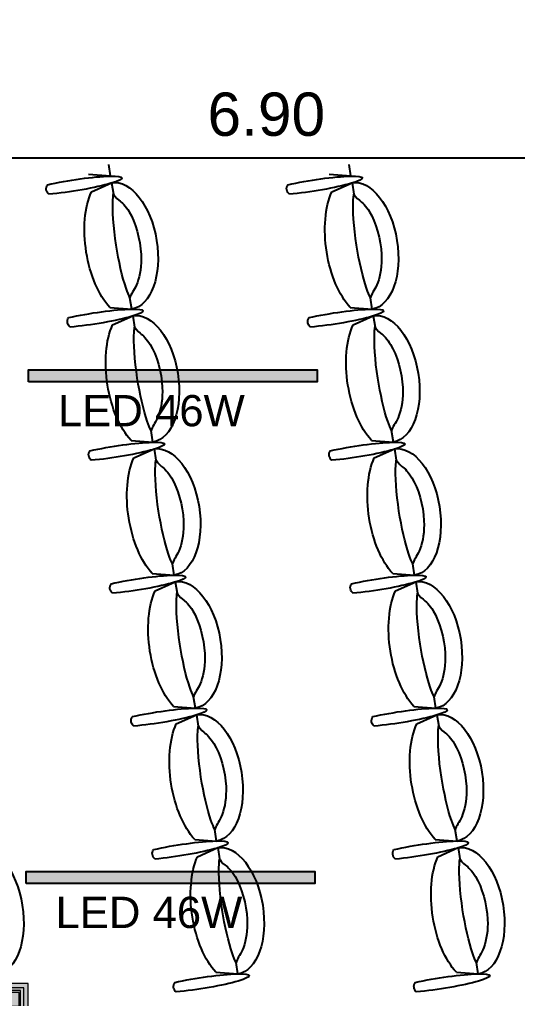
# Model space of a CAD drawing. Header units: metres. Extents: x -11 to 85, y -301 to 135.
# Drawn here: x 24.847 to 26.918, y -183.902 to -179.829 of the extents above; entities that cross this region are included whole.
import ezdxf

# ---------------------------------------------------------------- set-up
doc = ezdxf.new("R2010")
doc.units = ezdxf.units.M
doc.header["$LTSCALE"] = 0.036
doc.header["$PDMODE"] = 2
for name, color, linetype in [('arxitek isogeio', 252, 'Continuous'), ('DIMBLK', 252, 'Continuous'), ('electext', 20, 'Continuous'), ('Epipla', 252, 'Continuous'), ('hatch color', 252, 'Continuous'), ('HLEK_FL001_SYMBOLS', 230, 'Continuous'), ('SYMBOLA', 160, 'Continuous')]:
    doc.layers.add(name, color=color, linetype=linetype)
doc.layers.add('fan enallaktis', color=162, linetype='Continuous', lineweight=0)
doc.layers.add('fan enallaktis hatch', color=141, linetype='Continuous', lineweight=0)
doc.styles.get("Standard").update_dxf_attribs({"font": 'arial.ttf'})
doc.dimstyles.new('CADWDOT', dxfattribs={"dimscale": 0.1, "dimtxt": 1.8, "dimasz": 0.08, "dimexe": 2, "dimexo": 0, "dimgap": 0.09, "dimtad": 0, "dimrnd": 0.001, "dimzin": 0, "dimdsep": 46, "dimtxsty": 'Standard', "dimblk1": 'ARTDIM', "dimblk2": 'ARTDIM', "dimsah": 1, "dimcen": 0.09, "dimdle": 0.05, "dimse1": 1, "dimse2": 1, "dimadec": 0, "dimazin": 0, "dimtfac": 1, "dimtmove": 0, "dimatfit": 3, "dimldrblk": 'ARTDIM', "dimfxl": 2, "dimtvp": 0.9999, "dimtolj": 1, "dimtzin": 0, "dimarcsym": 0})

# ---------------------------------------------------------------- blocks, each defined once
blk = doc.blocks.new('ARTDIM')
at = {"layer": 'DIMBLK'}
for p, q in [((0, -24.9975), (0, 24.9975)), ((-24.9975, 0), (24.9975, 0))]:
    blk.add_line(p, q, dxfattribs=at)
blk.add_circle((0, 0), 8.25, dxfattribs=at)
blk = doc.blocks.new('*D1306')
at = {"layer": 'arxitek isogeio', "color": 0, "lineweight": -2}
blk.add_line((22.4317, -180.4041), (29.3157, -180.4041), dxfattribs=at)
at = {"layer": 'Defpoints', "color": 0, "transparency": 16777216}
for p in [(22.4237, -179.7468), (29.3237, -179.7468), (29.3237, -180.4041)]:
    blk.add_point(p, dxfattribs=at)
at = {"layer": 'arxitek isogeio', "color": 0, "lineweight": -2, "xscale": 0.008, "yscale": 0.008, "zscale": 0.008, "rotation": 180}
blk.add_blockref('ARTDIM', (22.4237, -180.4041), dxfattribs=at)
at = {"layer": 'arxitek isogeio', "color": 0, "lineweight": -2, "xscale": 0.008, "yscale": 0.008, "zscale": 0.008}
blk.add_blockref('ARTDIM', (29.3237, -180.4041), dxfattribs=at)
at = {"layer": 'arxitek isogeio', "color": 0, "insert": (25.8737, -180.2242), "char_height": 0.18, "attachment_point": 5}
blk.add_mtext('\\A1;6.90', dxfattribs=at)
blk = doc.blocks.new('A$C4C174ED7')
at = {"layer": 'Epipla'}
for p, q in [((5.6743, 3.0497), (5.7655, 3.0566)), ((5.7655, 3.0566), (5.758, 3.0092)), ((6.6743, 3.0497), (6.7655, 3.0566)), ((6.7655, 3.0566), (6.758, 3.0092)), ((5.5976, 2.569), (5.6817, 2.5313)), ((5.6817, 2.5313), (5.6892, 2.5782)), ((6.5976, 2.569), (6.6817, 2.5313)), ((6.6817, 2.5313), (6.6892, 2.5782)), ((5.5861, 2.4967), (5.6773, 2.5036)), ((5.6773, 2.5036), (5.6697, 2.4562)), ((6.5861, 2.4967), (6.6773, 2.5036)), ((6.6773, 2.5036), (6.6697, 2.4562)), ((5.5094, 2.016), (5.5935, 1.9783)), ((5.5935, 1.9783), (5.601, 2.0252)), ((6.5094, 2.016), (6.5935, 1.9783)), ((6.5935, 1.9783), (6.601, 2.0252)), ((5.4978, 1.9437), (5.5891, 1.9506)), ((5.5891, 1.9506), (5.5815, 1.9032)), ((6.4978, 1.9437), (6.5891, 1.9506)), ((6.5891, 1.9506), (6.5815, 1.9032)), ((5.5053, 1.4253), (5.5127, 1.4722)), ((6.5053, 1.4253), (6.5127, 1.4722)), ((5.4211, 1.463), (5.5053, 1.4253)), ((6.4211, 1.463), (6.5053, 1.4253)), ((5.4096, 1.3906), (5.5009, 1.3976)), ((5.5009, 1.3976), (5.4933, 1.3502)), ((6.4096, 1.3906), (6.5009, 1.3976)), ((6.5009, 1.3976), (6.4933, 1.3502)), ((5.3329, 0.91), (5.417, 0.8723)), ((5.417, 0.8723), (5.4245, 0.9192)), ((6.3329, 0.91), (6.417, 0.8723)), ((6.417, 0.8723), (6.4245, 0.9192)), ((5.3212, 0.8366), (5.4124, 0.8435)), ((5.4124, 0.8435), (5.4049, 0.7961)), ((6.3212, 0.8366), (6.4124, 0.8435)), ((6.4124, 0.8435), (6.4049, 0.7961)), ((5.2445, 0.3559), (5.3286, 0.3182)), ((5.3286, 0.3182), (5.3361, 0.3651)), ((6.2445, 0.3559), (6.3286, 0.3182)), ((6.3286, 0.3182), (6.3361, 0.3651)), ((5.233, 0.2836), (5.3242, 0.2905)), ((5.3242, 0.2905), (5.3166, 0.2431)), ((6.233, 0.2836), (6.3242, 0.2905)), ((6.3242, 0.2905), (6.3166, 0.2431)), ((5.1563, -0.1971), (5.2404, -0.2348)), ((5.2404, -0.2348), (5.2479, -0.1879)), ((6.1563, -0.1971), (6.2404, -0.2348)), ((6.2404, -0.2348), (6.2479, -0.1879)), ((5.1446, -0.2705), (5.2358, -0.2636)), ((5.2358, -0.2636), (5.2282, -0.311)), ((6.1446, -0.2705), (6.2358, -0.2636)), ((6.2358, -0.2636), (6.2282, -0.311))]:
    blk.add_line(p, q, dxfattribs=at)
for points in [[(5.5091, 3.1317, 0.397593), (5.503, 3.0922)], [(6.5091, 3.1317, 0.397593), (6.503, 3.0922)], [(5.4209, 2.5787, 0.397593), (5.4147, 2.5392)], [(6.4209, 2.5787, 0.397593), (6.4147, 2.5392)], [(5.3327, 2.0257, 0.397593), (5.3265, 1.9862)], [(6.3327, 2.0257, 0.397593), (6.3265, 1.9862)], [(5.2444, 1.4727, 0.397593), (5.2383, 1.4331)], [(6.2444, 1.4727, 0.397593), (6.2383, 1.4331)], [(5.1562, 0.9197, 0.397593), (5.15, 0.8801)], [(6.1562, 0.9197, 0.397593), (6.15, 0.8801)], [(5.0678, 0.3656, 0.397593), (5.0616, 0.326)], [(6.0678, 0.3656, 0.397593), (6.0616, 0.326)], [(4.9796, -0.1874, 0.397593), (4.9734, -0.227)], [(5.9796, -0.1874, 0.397593), (5.9734, -0.227)]]:
    blk.add_lwpolyline(points, format="xyb", dxfattribs=at)
for centre, major_axis, ratio, start_param, end_param in [((5.6101, 3.0956), (-0.2028, 0.0318), 0.113529, 1.031877, 5.251545), ((6.6101, 3.0956), (-0.2028, 0.0318), 0.113529, 1.031877, 5.251545), ((4.7236, 2.794), (0.0419, 0.2627), 0.552275, 3.141593, 6.283185), ((5.7236, 2.794), (0.0419, 0.2627), 0.552275, 3.141593, 6.283185), ((6.7236, 2.794), (0.0419, 0.2627), 0.552275, 3.141593, 6.283185), ((5.7236, 2.794), (0.0463, 0.2995), 0.493003, 0.628379, 2.49343), ((6.7236, 2.794), (0.0463, 0.2995), 0.493003, 0.628379, 2.49343), ((5.5219, 2.5426), (-0.2028, 0.0318), 0.113529, 1.031877, 5.251545), ((6.5219, 2.5426), (-0.2028, 0.0318), 0.113529, 1.031877, 5.251545), ((5.6354, 2.241), (0.0463, 0.2995), 0.493003, 0.628379, 2.49343), ((5.6354, 2.241), (0.0419, 0.2627), 0.552275, 3.141593, 6.283185), ((6.6354, 2.241), (0.0463, 0.2995), 0.493003, 0.628379, 2.49343), ((6.6354, 2.241), (0.0419, 0.2627), 0.552275, 3.141593, 6.283185), ((5.4337, 1.9896), (-0.2028, 0.0318), 0.113529, 1.031877, 5.251545), ((6.4337, 1.9896), (-0.2028, 0.0318), 0.113529, 1.031877, 5.251545), ((5.5472, 1.6879), (0.0463, 0.2995), 0.493003, 0.628379, 2.49343), ((5.5472, 1.6879), (0.0419, 0.2627), 0.552275, 3.141593, 6.283185), ((6.5472, 1.6879), (0.0463, 0.2995), 0.493003, 0.628379, 2.49343), ((6.5472, 1.6879), (0.0419, 0.2627), 0.552275, 3.141593, 6.283185), ((5.3454, 1.4366), (-0.2028, 0.0318), 0.113529, 1.031877, 5.251545), ((6.3454, 1.4366), (-0.2028, 0.0318), 0.113529, 1.031877, 5.251545), ((5.4589, 1.1349), (0.0463, 0.2995), 0.493003, 0.628379, 2.49343), ((5.4589, 1.1349), (0.0419, 0.2627), 0.552275, 3.141593, 6.283185), ((6.4589, 1.1349), (0.0463, 0.2995), 0.493003, 0.628379, 2.49343), ((6.4589, 1.1349), (0.0419, 0.2627), 0.552275, 3.141593, 6.283185), ((5.2572, 0.8836), (-0.2028, 0.0318), 0.113529, 1.031877, 5.251545), ((6.2572, 0.8836), (-0.2028, 0.0318), 0.113529, 1.031877, 5.251545), ((5.3705, 0.5809), (0.0463, 0.2995), 0.493003, 0.628379, 2.49343), ((5.3705, 0.5809), (0.0419, 0.2627), 0.552275, 3.141593, 6.283185), ((6.3705, 0.5809), (0.0463, 0.2995), 0.493003, 0.628379, 2.49343), ((6.3705, 0.5809), (0.0419, 0.2627), 0.552275, 3.141593, 6.283185), ((5.1688, 0.3295), (-0.2028, 0.0318), 0.113529, 1.031877, 5.251545), ((6.1688, 0.3295), (-0.2028, 0.0318), 0.113529, 1.031877, 5.251545), ((5.2823, 0.0278), (0.0419, 0.2627), 0.552275, 3.141593, 6.283185), ((6.2823, 0.0278), (0.0419, 0.2627), 0.552275, 3.141593, 6.283185), ((5.2823, 0.0278), (0.0463, 0.2995), 0.493003, 0.628379, 2.49343), ((6.2823, 0.0278), (0.0463, 0.2995), 0.493003, 0.628379, 2.49343), ((5.0806, -0.2235), (-0.2028, 0.0318), 0.113529, 1.031877, 5.251545), ((6.0806, -0.2235), (-0.2028, 0.0318), 0.113529, 1.031877, 5.251545)]:
    blk.add_ellipse(centre, major_axis=major_axis, ratio=ratio, start_param=start_param, end_param=end_param, dxfattribs=at)
for points, knots in [([(5.758, 3.0092), (5.7534, 3.0001), (5.7475, 2.9863), (5.7265, 2.9247), (5.7108, 2.8576), (5.689, 2.7162), (5.6843, 2.6421), (5.6876, 2.5911), (5.6884, 2.5841), (5.6893, 2.5786)], [0.506584, 0.506584, 0.506584, 0.506584, 0.805592, 0.805592, 1.599086, 1.599086, 2.473163, 2.473163, 2.635992, 2.635992, 2.635992, 2.635992]), ([(5.6893, 2.5786), (5.6893, 2.5786), (5.7003, 2.5961), (5.724, 2.6118), (5.7398, 2.628), (5.7807, 2.6953), (5.8013, 2.7658), (5.8065, 2.8749), (5.7994, 2.9171), (5.778, 2.9756), (5.7659, 2.9858), (5.758, 3.0092), (5.758, 3.0092), (5.758, 3.0092)], [3.141593, 3.141593, 3.141593, 3.141593, 3.601272, 3.601272, 4.06095, 4.06095, 4.924473, 4.924473, 5.526258, 5.526258, 6.140896, 6.140896, 6.283185, 6.283185, 6.283185, 6.283185]), ([(6.758, 3.0092), (6.7534, 3.0001), (6.7475, 2.9863), (6.7265, 2.9247), (6.7108, 2.8576), (6.689, 2.7162), (6.6843, 2.6421), (6.6876, 2.5911), (6.6884, 2.5841), (6.6893, 2.5786)], [0.506584, 0.506584, 0.506584, 0.506584, 0.805592, 0.805592, 1.599086, 1.599086, 2.473163, 2.473163, 2.635992, 2.635992, 2.635992, 2.635992]), ([(6.6893, 2.5786), (6.6893, 2.5786), (6.7003, 2.5961), (6.724, 2.6118), (6.7398, 2.628), (6.7807, 2.6953), (6.8013, 2.7658), (6.8065, 2.8749), (6.7994, 2.9171), (6.778, 2.9756), (6.7659, 2.9858), (6.758, 3.0092), (6.758, 3.0092), (6.758, 3.0092)], [3.141593, 3.141593, 3.141593, 3.141593, 3.601272, 3.601272, 4.06095, 4.06095, 4.924473, 4.924473, 5.526258, 5.526258, 6.140896, 6.140896, 6.283185, 6.283185, 6.283185, 6.283185]), ([(5.6697, 2.4562), (5.6652, 2.4471), (5.6593, 2.4333), (5.6382, 2.3717), (5.6225, 2.3046), (5.6007, 2.1632), (5.596, 2.0891), (5.5994, 2.0381), (5.6002, 2.0311), (5.6011, 2.0256)], [0.506584, 0.506584, 0.506584, 0.506584, 0.805592, 0.805592, 1.599086, 1.599086, 2.473163, 2.473163, 2.635992, 2.635992, 2.635992, 2.635992]), ([(5.6011, 2.0256), (5.6011, 2.0256), (5.6121, 2.0431), (5.6357, 2.0588), (5.6516, 2.075), (5.6925, 2.1422), (5.7131, 2.2128), (5.7183, 2.3219), (5.7111, 2.364), (5.6897, 2.4226), (5.6777, 2.4328), (5.6697, 2.4562), (5.6697, 2.4562), (5.6697, 2.4562)], [3.141593, 3.141593, 3.141593, 3.141593, 3.601272, 3.601272, 4.06095, 4.06095, 4.924473, 4.924473, 5.526258, 5.526258, 6.140896, 6.140896, 6.283185, 6.283185, 6.283185, 6.283185]), ([(6.6697, 2.4562), (6.6652, 2.4471), (6.6593, 2.4333), (6.6382, 2.3717), (6.6225, 2.3046), (6.6007, 2.1632), (6.596, 2.0891), (6.5994, 2.0381), (6.6002, 2.0311), (6.6011, 2.0256)], [0.506584, 0.506584, 0.506584, 0.506584, 0.805592, 0.805592, 1.599086, 1.599086, 2.473163, 2.473163, 2.635992, 2.635992, 2.635992, 2.635992]), ([(6.6011, 2.0256), (6.6011, 2.0256), (6.6121, 2.0431), (6.6357, 2.0588), (6.6516, 2.075), (6.6925, 2.1422), (6.7131, 2.2128), (6.7183, 2.3219), (6.7111, 2.364), (6.6897, 2.4226), (6.6777, 2.4328), (6.6697, 2.4562), (6.6697, 2.4562), (6.6697, 2.4562)], [3.141593, 3.141593, 3.141593, 3.141593, 3.601272, 3.601272, 4.06095, 4.06095, 4.924473, 4.924473, 5.526258, 5.526258, 6.140896, 6.140896, 6.283185, 6.283185, 6.283185, 6.283185]), ([(5.5815, 1.9032), (5.5769, 1.8941), (5.5711, 1.8803), (5.55, 1.8187), (5.5343, 1.7516), (5.5125, 1.6102), (5.5078, 1.5361), (5.5112, 1.4851), (5.512, 1.4781), (5.5128, 1.4726)], [0.506584, 0.506584, 0.506584, 0.506584, 0.805592, 0.805592, 1.599086, 1.599086, 2.473163, 2.473163, 2.635992, 2.635992, 2.635992, 2.635992]), ([(5.5128, 1.4726), (5.5128, 1.4726), (5.5239, 1.4901), (5.5475, 1.5058), (5.5634, 1.5219), (5.6042, 1.5892), (5.6249, 1.6598), (5.6301, 1.7689), (5.6229, 1.811), (5.6015, 1.8696), (5.5894, 1.8798), (5.5815, 1.9032), (5.5815, 1.9032), (5.5815, 1.9032)], [3.141593, 3.141593, 3.141593, 3.141593, 3.601272, 3.601272, 4.06095, 4.06095, 4.924473, 4.924473, 5.526258, 5.526258, 6.140896, 6.140896, 6.283185, 6.283185, 6.283185, 6.283185]), ([(6.5815, 1.9032), (6.5769, 1.8941), (6.5711, 1.8803), (6.55, 1.8187), (6.5343, 1.7516), (6.5125, 1.6102), (6.5078, 1.5361), (6.5112, 1.4851), (6.512, 1.4781), (6.5128, 1.4726)], [0.506584, 0.506584, 0.506584, 0.506584, 0.805592, 0.805592, 1.599086, 1.599086, 2.473163, 2.473163, 2.635992, 2.635992, 2.635992, 2.635992]), ([(6.5128, 1.4726), (6.5128, 1.4726), (6.5239, 1.4901), (6.5475, 1.5058), (6.5634, 1.5219), (6.6042, 1.5892), (6.6249, 1.6598), (6.6301, 1.7689), (6.6229, 1.811), (6.6015, 1.8696), (6.5894, 1.8798), (6.5815, 1.9032), (6.5815, 1.9032), (6.5815, 1.9032)], [3.141593, 3.141593, 3.141593, 3.141593, 3.601272, 3.601272, 4.06095, 4.06095, 4.924473, 4.924473, 5.526258, 5.526258, 6.140896, 6.140896, 6.283185, 6.283185, 6.283185, 6.283185]), ([(5.4933, 1.3502), (5.4887, 1.3411), (5.4828, 1.3273), (5.4618, 1.2657), (5.4461, 1.1985), (5.4243, 1.0572), (5.4196, 0.9831), (5.4229, 0.9321), (5.4237, 0.9251), (5.4246, 0.9196)], [0.506584, 0.506584, 0.506584, 0.506584, 0.805592, 0.805592, 1.599086, 1.599086, 2.473163, 2.473163, 2.635992, 2.635992, 2.635992, 2.635992]), ([(5.4246, 0.9196), (5.4246, 0.9196), (5.4356, 0.937), (5.4593, 0.9528), (5.4751, 0.9689), (5.516, 1.0362), (5.5366, 1.1068), (5.5418, 1.2159), (5.5347, 1.258), (5.5133, 1.3166), (5.5012, 1.3268), (5.4933, 1.3502), (5.4933, 1.3502), (5.4933, 1.3502)], [3.141593, 3.141593, 3.141593, 3.141593, 3.601272, 3.601272, 4.06095, 4.06095, 4.924473, 4.924473, 5.526258, 5.526258, 6.140896, 6.140896, 6.283185, 6.283185, 6.283185, 6.283185]), ([(6.4933, 1.3502), (6.4887, 1.3411), (6.4828, 1.3273), (6.4618, 1.2657), (6.4461, 1.1985), (6.4243, 1.0572), (6.4196, 0.9831), (6.4229, 0.9321), (6.4237, 0.9251), (6.4246, 0.9196)], [0.506584, 0.506584, 0.506584, 0.506584, 0.805592, 0.805592, 1.599086, 1.599086, 2.473163, 2.473163, 2.635992, 2.635992, 2.635992, 2.635992]), ([(6.4246, 0.9196), (6.4246, 0.9196), (6.4356, 0.937), (6.4593, 0.9528), (6.4751, 0.9689), (6.516, 1.0362), (6.5366, 1.1068), (6.5418, 1.2159), (6.5347, 1.258), (6.5133, 1.3166), (6.5012, 1.3268), (6.4933, 1.3502), (6.4933, 1.3502), (6.4933, 1.3502)], [3.141593, 3.141593, 3.141593, 3.141593, 3.601272, 3.601272, 4.06095, 4.06095, 4.924473, 4.924473, 5.526258, 5.526258, 6.140896, 6.140896, 6.283185, 6.283185, 6.283185, 6.283185]), ([(5.4049, 0.7961), (5.4003, 0.787), (5.3944, 0.7732), (5.3734, 0.7116), (5.3577, 0.6445), (5.3359, 0.5031), (5.3312, 0.429), (5.3345, 0.378), (5.3353, 0.371), (5.3362, 0.3655)], [0.506584, 0.506584, 0.506584, 0.506584, 0.805592, 0.805592, 1.599086, 1.599086, 2.473163, 2.473163, 2.635992, 2.635992, 2.635992, 2.635992]), ([(5.3362, 0.3655), (5.3362, 0.3655), (5.3472, 0.383), (5.3709, 0.3987), (5.3867, 0.4149), (5.4276, 0.4821), (5.4482, 0.5527), (5.4534, 0.6618), (5.4463, 0.7039), (5.4249, 0.7625), (5.4128, 0.7727), (5.4049, 0.7961), (5.4049, 0.7961), (5.4049, 0.7961)], [3.141593, 3.141593, 3.141593, 3.141593, 3.601272, 3.601272, 4.06095, 4.06095, 4.924473, 4.924473, 5.526258, 5.526258, 6.140896, 6.140896, 6.283185, 6.283185, 6.283185, 6.283185]), ([(6.4049, 0.7961), (6.4003, 0.787), (6.3944, 0.7732), (6.3734, 0.7116), (6.3577, 0.6445), (6.3359, 0.5031), (6.3312, 0.429), (6.3345, 0.378), (6.3353, 0.371), (6.3362, 0.3655)], [0.506584, 0.506584, 0.506584, 0.506584, 0.805592, 0.805592, 1.599086, 1.599086, 2.473163, 2.473163, 2.635992, 2.635992, 2.635992, 2.635992]), ([(6.3362, 0.3655), (6.3362, 0.3655), (6.3472, 0.383), (6.3709, 0.3987), (6.3867, 0.4149), (6.4276, 0.4821), (6.4482, 0.5527), (6.4534, 0.6618), (6.4463, 0.7039), (6.4249, 0.7625), (6.4128, 0.7727), (6.4049, 0.7961), (6.4049, 0.7961), (6.4049, 0.7961)], [3.141593, 3.141593, 3.141593, 3.141593, 3.601272, 3.601272, 4.06095, 4.06095, 4.924473, 4.924473, 5.526258, 5.526258, 6.140896, 6.140896, 6.283185, 6.283185, 6.283185, 6.283185]), ([(5.3166, 0.2431), (5.3121, 0.234), (5.3062, 0.2202), (5.2852, 0.1586), (5.2694, 0.0914), (5.2476, -0.0499), (5.2429, -0.124), (5.2463, -0.175), (5.2471, -0.182), (5.248, -0.1875)], [0.506584, 0.506584, 0.506584, 0.506584, 0.805592, 0.805592, 1.599086, 1.599086, 2.473163, 2.473163, 2.635992, 2.635992, 2.635992, 2.635992]), ([(5.248, -0.1875), (5.248, -0.1875), (5.259, -0.17), (5.2826, -0.1543), (5.2985, -0.1382), (5.3394, -0.0709), (5.36, -0.0003), (5.3652, 0.1088), (5.358, 0.1509), (5.3366, 0.2095), (5.3246, 0.2197), (5.3166, 0.2431), (5.3166, 0.2431), (5.3166, 0.2431)], [3.141593, 3.141593, 3.141593, 3.141593, 3.601272, 3.601272, 4.06095, 4.06095, 4.924473, 4.924473, 5.526258, 5.526258, 6.140896, 6.140896, 6.283185, 6.283185, 6.283185, 6.283185]), ([(6.3166, 0.2431), (6.3121, 0.234), (6.3062, 0.2202), (6.2852, 0.1586), (6.2694, 0.0914), (6.2476, -0.0499), (6.2429, -0.124), (6.2463, -0.175), (6.2471, -0.182), (6.248, -0.1875)], [0.506584, 0.506584, 0.506584, 0.506584, 0.805592, 0.805592, 1.599086, 1.599086, 2.473163, 2.473163, 2.635992, 2.635992, 2.635992, 2.635992]), ([(6.248, -0.1875), (6.248, -0.1875), (6.259, -0.17), (6.2826, -0.1543), (6.2985, -0.1382), (6.3394, -0.0709), (6.36, -0.0003), (6.3652, 0.1088), (6.358, 0.1509), (6.3366, 0.2095), (6.3246, 0.2197), (6.3166, 0.2431), (6.3166, 0.2431), (6.3166, 0.2431)], [3.141593, 3.141593, 3.141593, 3.141593, 3.601272, 3.601272, 4.06095, 4.06095, 4.924473, 4.924473, 5.526258, 5.526258, 6.140896, 6.140896, 6.283185, 6.283185, 6.283185, 6.283185])]:
    blk.add_open_spline(points, degree=3, knots=knots, dxfattribs=at)
blk = doc.blocks.new('lampes fthorismou 120')
at = {"layer": 'hatch color'}
blk.add_hatch(color=181, dxfattribs=at).paths.add_polyline_path([(84.1811, -99.2639), (84.1811, -99.2139), (85.3811, -99.2139), (85.3811, -99.2639)])
at = {"layer": 'HLEK_FL001_SYMBOLS'}
blk.add_lwpolyline([(84.1811, -99.2639), (84.1811, -99.2139), (85.3811, -99.2139), (85.3811, -99.2639)], close=True, dxfattribs=at)
blk = doc.blocks.new('gY1_a36')
at = {"layer": 'SYMBOLA', "color": 0}
blk.add_solid([(0.15, 0.075), (0.15, -0.075), (0, 0)], dxfattribs=at)
blk = doc.blocks.new('gY1_a40')
at = {"layer": 'SYMBOLA'}
for points in [[(0.15, 0.075), (0.15, -0.075), (0, 0)], [(0.0099, 0), (0.3099, 0.075), (0.2849, 0)], [(0.3099, -0.075), (0.2849, 0), (0.0099, 0)]]:
    blk.add_solid(points, dxfattribs=at)
blk = doc.blocks.new('fan enallaktis')
at = {"layer": 'fan enallaktis hatch'}
for points in [[(-1.2878, 0.0641), (-0.0609, 0.0641), (-0.0609, 1.2155), (-1.2878, 1.2155), (-1.2878, 1.0449), (-1.2842, 1.0449), (-1.2842, 0.824), (-1.2878, 0.824)], [(-1.2878, 0.439), (-1.2842, 0.439), (-1.2842, 0.2181), (-1.2878, 0.2181), (-1.2878, 0.0641), (-0.0609, 0.0641), (-0.0609, 1.2155), (-1.2878, 1.2155)], [(-1.2878, 0.0641), (-0.0609, 0.0641), (-0.0609, 0.824), (-0.0627, 0.824), (-0.0627, 1.0449), (-0.0609, 1.0449), (-0.0609, 1.2155), (-1.2878, 1.2155)], [(-1.2878, 0.0641), (-0.0609, 0.0641), (-0.0609, 0.263), (-0.0627, 0.263), (-0.0627, 0.4839), (-0.0609, 0.4839), (-0.0609, 1.2155), (-1.2878, 1.2155)], [(-1.2878, 0.0641), (-0.0609, 0.0641), (-0.0609, 0.824), (-0.0627, 0.824), (-0.0627, 1.0449), (-0.0609, 1.0449), (-0.0609, 1.2155), (-1.2878, 1.2155)], [(-1.2878, 0.0641), (-0.0609, 0.0641), (-0.0609, 1.2155), (-1.2878, 1.2155), (-1.2878, 1.0449), (-1.2842, 1.0449), (-1.2842, 0.824), (-1.2878, 0.824)], [(-1.1961, 0.8431), (-1.1619, 0.9144), (-1.1933, 0.9743), (-1.1619, 1.0456), (-1.1961, 1.1112)], [(-1.1619, 1.0456), (-1.1619, 1.1112), (-1.1961, 1.1112)], [(-0.151, 0.8366), (-0.1107, 0.9204), (-0.1476, 0.9909), (-0.1107, 1.0748), (-0.1503, 1.1507), (-0.151, 1.1507)], [(-0.1107, 1.0748), (-0.1107, 1.1507), (-0.1503, 1.1507)], [(-0.8257, 0.9287, 1), (-1.1502, 0.9287, 1)], [(-0.1107, 1.0748), (-0.1476, 0.9909), (-0.1107, 0.9204)], [(-1.2878, 1.0449), (-1.377, 1.0449), (-1.377, 0.824), (-1.2878, 0.824)], [(-1.1933, 0.9743), (-1.1619, 0.9144), (-1.1619, 1.0456)], [(-0.0609, 0.824), (0.0301, 0.824), (0.0301, 1.0449), (-0.0609, 1.0449)], [(-0.1107, 0.9204), (-0.151, 0.8366), (-0.1107, 0.7426)], [(-1.1619, 0.9144), (-1.1961, 0.8431), (-1.1619, 0.7633)], [(-1.1961, 0.7633), (-1.1619, 0.7633), (-1.1961, 0.8431)], [(-0.151, 0.8366), (-0.151, 0.7426), (-0.1107, 0.7426)], [(-0.151, 0.2717), (-0.1107, 0.3556), (-0.1476, 0.426), (-0.1107, 0.5099), (-0.151, 0.5871)], [(-0.1107, 0.5871), (-0.151, 0.5871), (-0.1107, 0.5099)], [(-0.1107, 0.5099), (-0.1476, 0.426), (-0.1107, 0.3556)], [(-0.0609, 0.263), (0.0301, 0.263), (0.0301, 0.4839), (-0.0609, 0.4839)], [(-1.2878, 0.439), (-1.377, 0.439), (-1.377, 0.2181), (-1.2878, 0.2181)], [(-0.1107, 0.1778), (-0.1107, 0.3556), (-0.151, 0.2717)], [(-0.151, 0.1778), (-0.1107, 0.1778), (-0.151, 0.2717)]]:
    blk.add_hatch(color=256, dxfattribs=at).paths.add_polyline_path(points)
h = blk.add_hatch(color=256, dxfattribs=at)
h.paths.add_polyline_path([(-1.2878, 1.0449), (-1.2842, 1.0449), (-1.2842, 0.824), (-1.2878, 0.824), (-1.2878, 0.439), (-1.2842, 0.439), (-1.2842, 0.2181), (-1.2878, 0.2181), (-1.2878, 0.0641), (-0.0609, 0.0641), (-0.0609, 0.263), (-0.0627, 0.263), (-0.0627, 0.4839), (-0.0609, 0.4839), (-0.0609, 0.824), (-0.0627, 0.824), (-0.0627, 1.0449), (-0.0609, 1.0449), (-0.0609, 1.2155), (-1.2878, 1.2155)])
h.paths.add_polyline_path([(-1.2551, 0.0851), (-0.0819, 0.0851), (-0.0819, 1.1956), (-1.2551, 1.1956)], flags=16)
h.paths.add_polyline_path([(-1.2265, 1.178), (-0.0987, 1.178), (-0.0987, 0.0995), (-1.2265, 0.0995)], flags=0)
h.paths.add_polyline_path([(-1.2161, 1.1431), (-0.8172, 1.1431), (-0.8172, 1.1507), (-0.151, 1.1507), (-0.151, 1.1519), (-0.1058, 1.1519), (-0.1058, 0.1091), (-0.8172, 0.1091), (-0.8172, 0.7097), (-1.2161, 0.7097)], flags=0)
h.paths.add_polyline_path([(-1.1961, 1.1112), (-1.1619, 1.1112), (-1.1619, 0.7633), (-1.1961, 0.7633)], flags=0)
h.paths.add_polyline_path([(-0.8257, 0.9287, -1), (-1.1502, 0.9287, -1)], flags=0)
h.paths.add_polyline_path([(-1.0821, 1.0511), (-0.8379, 0.929), (-1.0821, 0.8069)], flags=0)
h.paths.add_polyline_path([(-1.2243, 0.5433), (-0.825, 0.5433), (-0.825, 0.1098), (-1.2243, 0.1098)], flags=0)
h.paths.add_polyline_path([(-1.2043, 0.5031), (-1.1701, 0.5031), (-1.1701, 0.1552), (-1.2043, 0.1552)], flags=0)
h.paths.add_polyline_path([(-0.8339, 0.3409, -1), (-1.1583, 0.3409, -1)], flags=0)
h.paths.add_polyline_path([(-0.4706, 0.966), (-0.1336, 0.629), (-0.4706, 0.292), (-0.8077, 0.629)], flags=0)
h.paths.add_polyline_path([(-0.7696, 0.6299), (-0.4704, 0.9291), (-0.1713, 0.6299), (-0.4704, 0.3308)], flags=0)
h.paths.add_polyline_path([(-0.7338, 0.6309), (-0.4704, 0.8942), (-0.2071, 0.6309), (-0.4704, 0.3676)], flags=0)
h.paths.add_polyline_path([(-0.6954, 0.6324), (-0.4704, 0.8574), (-0.2455, 0.6324), (-0.4704, 0.4075)], flags=0)
h.paths.add_polyline_path([(-0.657, 0.6309), (-0.4704, 0.8175), (-0.2838, 0.6309), (-0.4704, 0.4443)], flags=0)
h.paths.add_polyline_path([(-0.6204, 0.6307), (-0.4704, 0.7807), (-0.3205, 0.6307), (-0.4704, 0.4807)], flags=0)
h.paths.add_polyline_path([(-0.5838, 0.6309), (-0.4704, 0.7442), (-0.3571, 0.6309), (-0.4704, 0.5176)], flags=0)
h.paths.add_polyline_path([(-0.5454, 0.6324), (-0.4704, 0.7074), (-0.3955, 0.6324), (-0.4704, 0.5574)], flags=0)
h.paths.add_polyline_path([(-0.5071, 0.6309), (-0.4704, 0.6675), (-0.4338, 0.6309), (-0.4704, 0.5943)], flags=0)
h.paths.add_polyline_path([(-0.9019, 0.4626), (-0.9019, 0.2185), (-1.1461, 0.3405)], flags=0)
h.paths.add_polyline_path([(-0.151, 0.5871), (-0.1107, 0.5871), (-0.1107, 0.1778), (-0.151, 0.1778)], flags=0)
h = blk.add_hatch(color=256, dxfattribs=at)
h.paths.add_polyline_path([(-1.2161, 0.7097), (-1.2161, 1.1431), (-0.8172, 1.1431), (-0.8172, 1.1507), (-0.151, 1.1507), (-0.151, 1.1519), (-0.1107, 1.1519), (-0.1107, 1.1507), (-0.1058, 1.1507), (-0.1058, 0.1091), (-0.4829, 0.1091), (-0.4829, 0.0995), (-0.0987, 0.0995), (-0.0987, 1.178), (-1.2265, 1.178), (-1.2265, 0.0995), (-0.4829, 0.0995), (-0.4829, 0.1091), (-0.8172, 0.1091), (-0.8172, 0.7097)])
h.paths.add_polyline_path([(-0.825, 0.5433), (-0.825, 0.1098), (-1.2243, 0.1098), (-1.2243, 0.5433)], flags=16)
h.paths.add_polyline_path([(-1.1701, 0.5031), (-1.1701, 0.1552), (-1.2043, 0.1552), (-1.2043, 0.5031)], flags=0)
h.paths.add_polyline_path([(-0.8339, 0.3409, -1), (-1.1583, 0.3409, -1)], flags=0)
h.paths.add_polyline_path([(-0.9019, 0.4626), (-0.9019, 0.2185), (-1.1461, 0.3405)], flags=0)
h = blk.add_hatch(color=256, dxfattribs=at)
h.paths.add_polyline_path([(-0.8172, 0.1091), (-0.1058, 0.1091), (-0.1058, 1.1507), (-0.8168, 1.1507), (-0.8168, 0.7097), (-0.8172, 0.7097)])
h.paths.add_polyline_path([(-0.8257, 0.9287, 1), (-1.1502, 0.9287, 1)])
h.paths.add_polyline_path([(-0.8379, 0.929), (-1.0821, 0.8069), (-1.0821, 1.0511)], flags=16)
h.paths.add_polyline_path([(-1.1619, 1.1112), (-1.1619, 0.7633), (-1.1961, 0.7633), (-1.1961, 1.1112)])
h = blk.add_hatch(color=256, dxfattribs=at)
h.paths.add_polyline_path([(-0.8168, 1.1507), (-0.8168, 0.7097), (-0.8172, 0.7097), (-0.8172, 0.1091), (-0.1058, 0.1091), (-0.1058, 0.7426), (-0.151, 0.7426), (-0.151, 1.1507)])
h.paths.add_polyline_path([(-0.4706, 0.966), (-0.1336, 0.629), (-0.4706, 0.292), (-0.8077, 0.629)], flags=16)
h.paths.add_polyline_path([(-0.4704, 0.9291), (-0.1713, 0.6299), (-0.4704, 0.3308), (-0.7696, 0.6299)], flags=0)
h.paths.add_polyline_path([(-0.4704, 0.8942), (-0.2071, 0.6309), (-0.4704, 0.3676), (-0.7338, 0.6309)], flags=0)
h.paths.add_polyline_path([(-0.2455, 0.6324), (-0.4704, 0.4075), (-0.6954, 0.6324), (-0.4704, 0.8574)], flags=0)
h.paths.add_polyline_path([(-0.2838, 0.6309), (-0.4704, 0.4443), (-0.657, 0.6309), (-0.4704, 0.8175)], flags=0)
h.paths.add_polyline_path([(-0.3205, 0.6307), (-0.4704, 0.4807), (-0.6204, 0.6307), (-0.4704, 0.7807)], flags=0)
h.paths.add_polyline_path([(-0.3571, 0.6309), (-0.4704, 0.5176), (-0.5838, 0.6309), (-0.4704, 0.7442)], flags=0)
h.paths.add_polyline_path([(-0.3955, 0.6324), (-0.4704, 0.5574), (-0.5454, 0.6324), (-0.4704, 0.7074)], flags=0)
h.paths.add_polyline_path([(-0.4338, 0.6309), (-0.4704, 0.5943), (-0.5071, 0.6309), (-0.4704, 0.6675)], flags=0)
h.paths.add_polyline_path([(-0.151, 0.5871), (-0.1107, 0.5871), (-0.1107, 0.1778), (-0.151, 0.1778)], flags=16)
h = blk.add_hatch(color=256, dxfattribs=at)
h.paths.add_polyline_path([(-1.2243, 0.1098), (-0.825, 0.1098), (-0.825, 0.5433), (-1.2243, 0.5433)])
h.paths.add_polyline_path([(-0.8339, 0.3409, 1), (-1.1583, 0.3409, 1)], flags=16)
h.paths.add_polyline_path([(-1.1461, 0.3405), (-0.9019, 0.4626), (-0.9019, 0.2185)], flags=0)
at = {"layer": 'fan enallaktis'}
for p, q in [((-0.4829, 0.966), (-0.4829, 1.173)), ((-1.1961, 1.1112), (-1.1619, 1.0456)), ((-0.151, 1.1519), (-0.1107, 1.0748)), ((-0.1107, 1.0748), (-0.1476, 0.9909)), ((-1.1619, 1.0456), (-1.1933, 0.9743)), ((-1.1933, 0.9743), (-1.1619, 0.9144)), ((-0.1476, 0.9909), (-0.1107, 0.9204)), ((-0.7877, 0.6119), (-0.4516, 0.9479)), ((-0.7702, 0.5944), (-0.4342, 0.9305)), ((-0.5057, 0.9295), (-0.1697, 0.5934)), ((-0.4883, 0.947), (-0.1522, 0.6109)), ((-0.1107, 0.9204), (-0.151, 0.8366)), ((-1.1619, 0.9144), (-1.1961, 0.8431)), ((-0.7518, 0.576), (-0.4157, 0.9121)), ((-0.7319, 0.5561), (-0.3958, 0.8921)), ((-0.7135, 0.5376), (-0.3774, 0.8737)), ((-0.5625, 0.8727), (-0.2264, 0.5367)), ((-0.5441, 0.8912), (-0.208, 0.5551)), ((-0.5241, 0.9111), (-0.1881, 0.575)), ((-1.1961, 0.8431), (-1.1619, 0.7633)), ((-0.6953, 0.5194), (-0.3592, 0.8555)), ((-0.6768, 0.501), (-0.3408, 0.8371)), ((-0.5991, 0.8361), (-0.2631, 0.5)), ((-0.5807, 0.8545), (-0.2446, 0.5185)), ((-0.151, 0.8366), (-0.1107, 0.7426)), ((-0.6569, 0.4811), (-0.3208, 0.8171)), ((-0.6557, 0.7795), (-0.3196, 0.4435)), ((-0.6385, 0.4627), (-0.3024, 0.7987)), ((-0.6375, 0.7978), (-0.3014, 0.4617)), ((-0.6203, 0.4444), (-0.2842, 0.7805)), ((-0.6191, 0.8162), (-0.283, 0.4801)), ((-0.6941, 0.7412), (-0.358, 0.4051)), ((-0.6741, 0.7611), (-0.338, 0.4251)), ((-0.6019, 0.426), (-0.2658, 0.7621)), ((-0.5819, 0.4061), (-0.2458, 0.7422)), ((-0.5635, 0.3877), (-0.2274, 0.7237)), ((-0.7491, 0.6861), (-0.413, 0.3501)), ((-0.7307, 0.7046), (-0.3946, 0.3685)), ((-0.7125, 0.7228), (-0.3764, 0.3867)), ((-0.5453, 0.3695), (-0.2092, 0.7055)), ((-0.5269, 0.351), (-0.1908, 0.6871)), ((-0.7875, 0.6478), (-0.4514, 0.3117)), ((-0.7691, 0.6662), (-0.433, 0.3301)), ((-0.5069, 0.3311), (-0.1708, 0.6672)), ((-0.4885, 0.3127), (-0.1524, 0.6488)), ((-0.151, 0.5871), (-0.1107, 0.5099)), ((-1.2043, 0.5031), (-1.1701, 0.4376)), ((-0.1107, 0.5099), (-0.1476, 0.426)), ((-1.1701, 0.4376), (-1.2014, 0.3663)), ((-0.1476, 0.426), (-0.1107, 0.3556)), ((-1.2014, 0.3663), (-1.1701, 0.3064)), ((-0.1107, 0.3556), (-0.151, 0.2717)), ((-1.1701, 0.3064), (-1.2043, 0.2351)), ((-0.4829, 0.292), (-0.4829, 0.0996)), ((-0.151, 0.2717), (-0.1107, 0.1778)), ((-1.2043, 0.2351), (-1.1701, 0.1552))]:
    blk.add_line(p, q, dxfattribs=at)
for points in [[(-1.2878, 1.2155), (-0.0609, 1.2155), (-0.0609, 0.0641), (-1.2878, 0.0641)], [(-1.2551, 1.1956), (-0.0819, 1.1956), (-0.0819, 0.0851), (-1.2551, 0.0851)], [(-1.2265, 1.178), (-0.0987, 1.178), (-0.0987, 0.0995), (-1.2265, 0.0995)], [(-1.2161, 1.1431), (-0.8168, 1.1431), (-0.8168, 0.7097), (-1.2161, 0.7097)], [(-1.1961, 1.1112), (-1.1619, 1.1112), (-1.1619, 0.7633), (-1.1961, 0.7633)], [(-0.8172, 1.1507), (-0.1058, 1.1507), (-0.1058, 0.1091), (-0.8172, 0.1091)], [(-0.151, 1.1519), (-0.1107, 1.1519), (-0.1107, 0.7426), (-0.151, 0.7426)], [(-1.377, 1.0449), (-1.2842, 1.0449), (-1.2842, 0.824), (-1.377, 0.824)], [(-0.0627, 1.0449), (0.0301, 1.0449), (0.0301, 0.824), (-0.0627, 0.824)], [(-0.4706, 0.292), (-0.1336, 0.629), (-0.4706, 0.966), (-0.8077, 0.629)], [(-0.151, 0.5871), (-0.1107, 0.5871), (-0.1107, 0.1778), (-0.151, 0.1778)], [(-1.2243, 0.5433), (-0.825, 0.5433), (-0.825, 0.1098), (-1.2243, 0.1098)], [(-1.2043, 0.5031), (-1.1701, 0.5031), (-1.1701, 0.1552), (-1.2043, 0.1552)], [(-0.0627, 0.4839), (0.0301, 0.4839), (0.0301, 0.263), (-0.0627, 0.263)], [(-1.377, 0.439), (-1.2842, 0.439), (-1.2842, 0.2181), (-1.377, 0.2181)]]:
    blk.add_lwpolyline(points, close=True, dxfattribs=at)
for centre in [(-0.9879, 0.9287), (-0.9961, 0.3409)]:
    blk.add_circle(centre, 0.1622, dxfattribs=at)
at = {"layer": 'fan enallaktis', "xscale": 1.627830749999999, "yscale": 1.627830749999999, "zscale": 1.627830749999999, "rotation": 180}
blk.add_blockref('gY1_a36', (-0.8379, 0.9298), dxfattribs=at)
at = {"layer": 'fan enallaktis', "color": 240}
for p, xscale, yscale, zscale, rotation in [((-0.6305, 0.8287), 0.5471699999999997, 0.5471699999999997, 0.5471699999999997, 139.998246099921), ((-0.3247, 0.8385), 0.5471699999999998, 0.5471699999999998, 0.5471699999999998, 46.90418803826589), ((-0.7718, 0.3355), 0.5471699999999998, 0.5471699999999998, 0.5471699999999998, 41.27729920653211), ((-0.1746, 0.3136), 0.5471699999999999, 0.5471699999999999, 0.5471699999999999, 142.2600130889486)]:
    blk.add_blockref('gY1_a40', p, dxfattribs=dict(at, xscale=xscale, yscale=yscale, zscale=zscale, rotation=rotation))
at = {"layer": 'fan enallaktis', "xscale": 1.627830749999999, "yscale": 1.627830749999999, "zscale": 1.627830749999999}
blk.add_blockref('gY1_a36', (-1.1461, 0.3397), dxfattribs=at)

msp = doc.modelspace()

# ---------------------------------------------------------------- block references
at = {"layer": 'arxitek isogeio', "xscale": -1, "rotation": 180}
msp.add_blockref('A$C4C174ED7', (19.9899, -180.7433), dxfattribs=at)
at = {"layer": 'fan enallaktis', "xscale": -0.8449999999938882, "yscale": 0.845000000030268, "zscale": 0.8450000000000001, "rotation": 180}
msp.add_blockref('fan enallaktis', (24.9345, -183.7853), dxfattribs=at)
at = {"layer": 'HLEK_FL001_SYMBOLS'}
for p in [(-59.2959, -82.0725), (-59.3061, -84.1599)]:
    msp.add_blockref('lampes fthorismou 120', p, dxfattribs=at)

# ---------------------------------------------------------------- texts
at = {"layer": 'electext'}
for p in [(25.0071, -181.5214), (24.9969, -183.6088)]:
    msp.add_text('LED 46W', height=0.13, dxfattribs=at).set_placement(p)

# ---------------------------------------------------------------- dimensions: what is measured, and where the dimension line sits
at = {"layer": 'arxitek isogeio'}
dim = msp.add_linear_dim(base=(29.3237, -180.4041), p1=(22.4237, -179.7468), p2=(29.3237, -179.7468), dimstyle='CADWDOT', dxfattribs=at)
dim.commit()
dim.dimension.update_dxf_attribs({"geometry": '*D1306', "text_midpoint": (25.8737, -180.2242)})

doc.saveas('drawing.dxf')
